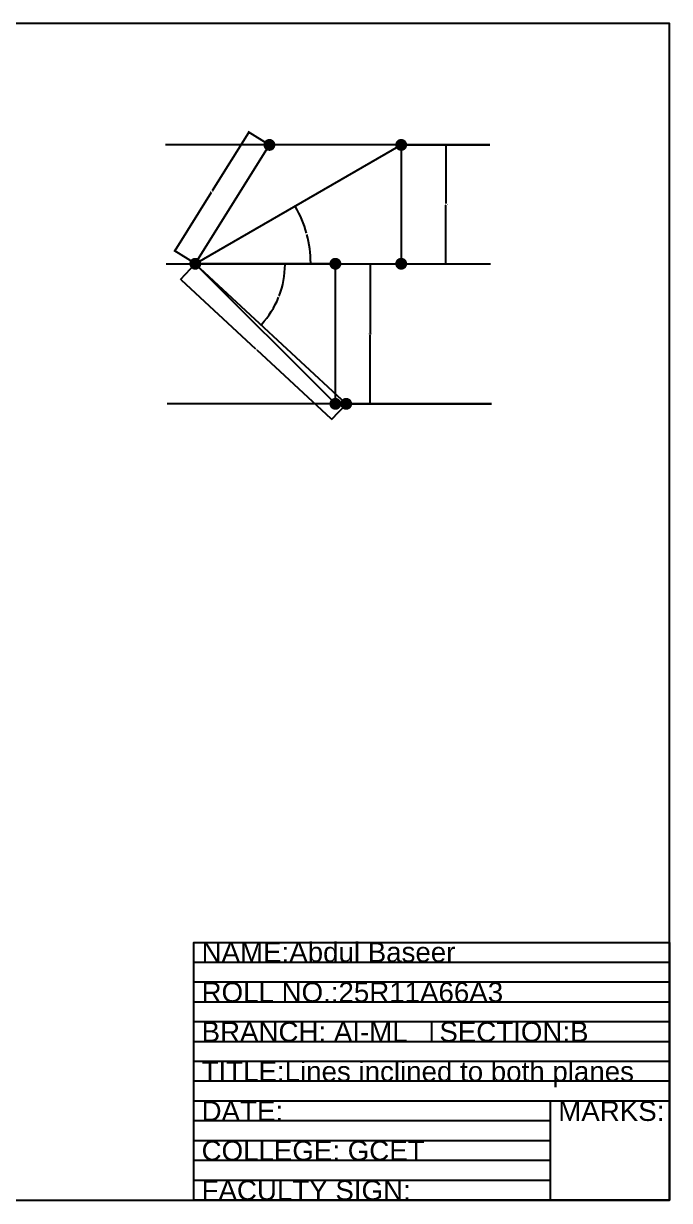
# Model space of a CAD drawing. Header units: millimetres. Extents: x 0 to 420, y 0 to 297.
# Drawn here: x 257 to 420, y -0.1 to 297 of the extents above; entities that cross this region are included whole.
import ezdxf

# ---------------------------------------------------------------- set-up
doc = ezdxf.new("R2010")
doc.units = ezdxf.units.MM
doc.header["$PDMODE"] = 32
doc.header["$PDSIZE"] = 2
for name, color, linetype in [('Final Lines', 1, 'Continuous'), ('Points', 6, 'Continuous'), ('ProjLin', 2, 'Continuous'), ('RefLin', 3, 'Continuous'), ('RTFRFV', 4, 'Continuous')]:
    doc.layers.add(name, color=color, linetype=linetype)
doc.styles.get("Standard").update_dxf_attribs({"font": 'arial.ttf'})
doc.dimstyles.get("Standard").update_dxf_attribs({"dimtxt": 0.18, "dimasz": 0.18, "dimexe": 0.18, "dimexo": 0.0625, "dimgap": 0.09, "dimtad": 0, "dimtih": 1, "dimtoh": 1, "dimdec": 4, "dimzin": 0, "dimdsep": 46, "dimtxsty": 'Standard', "dimcen": 0.09, "dimadec": 0, "dimazin": 0, "dimtfac": 1, "dimtdec": 4, "dimtofl": 0, "dimtmove": 0, "dimatfit": 3, "dimfxl": 1, "dimtolj": 1, "dimtzin": 0, "dimarcsym": 0})

# ---------------------------------------------------------------- blocks, each defined once
blk = doc.blocks.new('*D48')
at = {"layer": 'Defpoints', "color": 0, "transparency": 16777216}
for p in [(313.86, 269.6), (319.06, 266.36), (300.35, 236.36)]:
    blk.add_point(p, dxfattribs=at)
at = {"layer": 'Points', "color": 0, "lineweight": -2, "transparency": 16777216}
for p, q in [((313.77, 269.45), (304.62, 254.78)), ((319, 266.39), (313.71, 269.7)), ((295.25, 239.75), (304.4, 254.42)), ((300.3, 236.39), (295, 239.7))]:
    blk.add_line(p, q, dxfattribs=at)
at = {"layer": 'Points', "color": 0, "transparency": 16777216}
for points in [[(313.74, 269.46), (313.79, 269.43), (313.86, 269.6)], [(295.23, 239.77), (295.28, 239.74), (295.16, 239.6)]]:
    blk.add_solid(points, dxfattribs=at)
at = {"layer": 'Points', "color": 0, "transparency": 16777216, "insert": (304.51, 254.6), "char_height": 0.18, "attachment_point": 5}
blk.add_mtext('\\A1;35.3544', dxfattribs=at)
blk = doc.blocks.new('*D49')
at = {"layer": 'Defpoints', "color": 0, "transparency": 16777216}
for p in [(300.35, 236.36), (338.43, 201.01), (334.77, 197.07)]:
    blk.add_point(p, dxfattribs=at)
at = {"layer": 'Points', "color": 0, "lineweight": -2, "transparency": 16777216}
for p, q in [((300.31, 236.32), (296.57, 232.29)), ((296.82, 232.3), (315.54, 214.93)), ((334.64, 197.19), (315.93, 214.56)), ((338.39, 200.96), (334.65, 196.93))]:
    blk.add_line(p, q, dxfattribs=at)
at = {"layer": 'Points', "color": 0, "transparency": 16777216}
for points in [[(296.84, 232.32), (296.8, 232.28), (296.69, 232.42)], [(334.66, 197.21), (334.62, 197.17), (334.77, 197.07)]]:
    blk.add_solid(points, dxfattribs=at)
at = {"layer": 'Points', "color": 0, "transparency": 16777216, "insert": (315.73, 214.74), "char_height": 0.18, "attachment_point": 5}
blk.add_mtext('\\A1;51.9615', dxfattribs=at)
blk = doc.blocks.new('*D50')
at = {"layer": 'Defpoints', "color": 0, "transparency": 16777216}
for p in [(352.31, 266.36), (352.31, 236.36), (363.56, 236.36)]:
    blk.add_point(p, dxfattribs=at)
at = {"layer": 'Points', "color": 0, "lineweight": -2, "transparency": 16777216}
for p, q in [((352.37, 266.36), (363.74, 266.36)), ((363.56, 266.18), (363.56, 251.54)), ((363.56, 236.54), (363.56, 251.18)), ((352.37, 236.36), (363.74, 236.36))]:
    blk.add_line(p, q, dxfattribs=at)
at = {"layer": 'Points', "color": 0, "transparency": 16777216}
for points in [[(363.53, 266.18), (363.59, 266.18), (363.56, 266.36)], [(363.53, 236.54), (363.59, 236.54), (363.56, 236.36)]]:
    blk.add_solid(points, dxfattribs=at)
at = {"layer": 'Points', "color": 0, "transparency": 16777216, "insert": (363.56, 251.36), "char_height": 0.18, "attachment_point": 5}
blk.add_mtext('\\A1;30.0000', dxfattribs=at)
blk = doc.blocks.new('*D51')
at = {"layer": 'Defpoints', "color": 0, "transparency": 16777216}
for p in [(335.71, 236.36), (344.51, 236.36), (335.71, 201.01)]:
    blk.add_point(p, dxfattribs=at)
at = {"layer": 'Points', "color": 0, "lineweight": -2, "transparency": 16777216}
for p, q in [((335.77, 236.36), (344.69, 236.36)), ((344.51, 236.18), (344.51, 218.87)), ((344.51, 201.19), (344.51, 218.5)), ((335.77, 201.01), (344.69, 201.01))]:
    blk.add_line(p, q, dxfattribs=at)
at = {"layer": 'Points', "color": 0, "transparency": 16777216}
for points in [[(344.48, 236.18), (344.54, 236.18), (344.51, 236.36)], [(344.48, 201.19), (344.54, 201.19), (344.51, 201.01)]]:
    blk.add_solid(points, dxfattribs=at)
at = {"layer": 'Points', "color": 0, "transparency": 16777216, "insert": (344.51, 218.68), "char_height": 0.18, "attachment_point": 5}
blk.add_mtext('\\A1;35.3553', dxfattribs=at)
blk = doc.blocks.new('*D52')
at = {"layer": 'Defpoints', "color": 0, "transparency": 16777216}
for p in [(352.31, 266.36), (329.02, 241.42), (300.35, 236.36), (300.35, 236.36), (352.31, 236.36)]:
    blk.add_point(p, dxfattribs=at)
at = {"layer": 'Points', "color": 0, "lineweight": -2, "transparency": 16777216}
for start, end in [(15.371, 29.6458), (0.3542, 14.6296)]:
    blk.add_arc((300.35, 236.36), 29.12, start, end, dxfattribs=at)
at = {"layer": 'Points', "color": 0, "transparency": 16777216}
for points in [[(325.63, 250.75), (325.68, 250.78), (325.57, 250.92)], [(329.5, 236.54), (329.44, 236.54), (329.47, 236.36)]]:
    blk.add_solid(points, dxfattribs=at)
at = {"layer": 'Points', "color": 0, "transparency": 16777216, "insert": (328.47, 243.9), "char_height": 0.18, "attachment_point": 5}
blk.add_mtext('\\A1;30*', dxfattribs=at)
blk = doc.blocks.new('*D53')
at = {"layer": 'Defpoints', "color": 0, "transparency": 16777216}
for p in [(300.35, 236.36), (300.35, 236.36), (352.31, 236.36), (320.25, 225.52), (338.43, 201.01)]:
    blk.add_point(p, dxfattribs=at)
at = {"layer": 'Points', "color": 0, "lineweight": -2, "transparency": 16777216}
for start, end in [(339.0557, 359.545), (317.5797, 338.0673)]:
    blk.add_arc((300.35, 236.36), 22.66, start, end, dxfattribs=at)
at = {"layer": 'Points', "color": 0, "transparency": 16777216}
for points in [[(322.98, 236.18), (323.04, 236.18), (323.02, 236.36)], [(317.1, 221.05), (317.06, 221.09), (316.96, 220.94)]]:
    blk.add_solid(points, dxfattribs=at)
at = {"layer": 'Points', "color": 0, "transparency": 16777216, "insert": (321.45, 228.08), "char_height": 0.18, "attachment_point": 5}
blk.add_mtext('\\A1;43*', dxfattribs=at)

msp = doc.modelspace()

# ---------------------------------------------------------------- linework, layer by layer
for p, q in [((420, 60), (300, 60)), ((420, 55), (300, 55)), ((420, 50), (300, 50)), ((420, 45), (300, 45)), ((360, 40), (360, 45)), ((420, 40), (300, 40)), ((420, 35), (300, 35)), ((420, 30), (300, 30)), ((420, 25), (300, 25)), ((420, 25), (300, 25)), ((390, 0), (390, 25)), ((390, 20), (300, 20)), ((390, 15), (300, 15)), ((390, 10), (300, 10)), ((390, 5), (300, 5)), ((420, 0), (300, 0)), ((420, 0), (360, 0))]:
    msp.add_line(p, q)
for points in [[(0, 0), (420, 0), (420, 297), (0, 297)], [(420, 0), (300, 0), (300, 65), (420, 65)]]:
    msp.add_lwpolyline(points, close=True)
at = {"layer": 'Final Lines'}
for q in [(319.05694, 266.36181), (338.42966, 201.00693)]:
    msp.add_line((300.35036, 236.36181), q, dxfattribs=at)
at = {"layer": 'Points', "const_width": 1.5}
for points in [[(318.30694, 266.36181, 1), (319.80694, 266.36181, 1)], [(351.56188, 266.36181, 1), (353.06188, 266.36181, 1)], [(299.60036, 236.36181, 1), (301.10036, 236.36181, 1)], [(334.9557, 236.36181, 1), (336.4557, 236.36181, 1)], [(351.56188, 236.36181, 1), (353.06188, 236.36181, 1)], [(334.9557, 201.00693, 1), (336.4557, 201.00693, 1)], [(337.67966, 201.00693, 1), (339.17966, 201.00693, 1)]]:
    msp.add_lwpolyline(points, format="xyb", close=True, dxfattribs=at)
at = {"layer": 'ProjLin'}
for p, q in [((300.35036, 236.36181), (352.31188, 266.36181)), ((352.31188, 266.36181), (352.31188, 236.36181)), ((300.35036, 236.36181), (335.7057, 201.00647)), ((335.7057, 236.36181), (300.35036, 236.36181)), ((335.7057, 201.00647), (335.7057, 236.36181))]:
    msp.add_line(p, q, dxfattribs=at)
at = {"layer": 'RefLin'}
for p, q in [((374.70595, 266.36181), (292.85448, 266.36181)), ((352.31188, 266.36181), (374.70595, 266.36181)), ((293.0316, 236.36181), (374.88307, 236.36181)), ((375.0918, 201.00647), (293.24033, 201.00647)), ((335.7057, 201.00647), (375.0918, 201.00647))]:
    msp.add_line(p, q, dxfattribs=at)
at = {"layer": 'RTFRFV'}
msp.add_line((300.35036, 236.36181), (352.31188, 236.36181), dxfattribs=at)

# ---------------------------------------------------------------- texts
for s, p in [(' NAME:Abdul Baseer', (300, 60.09927)), (' ROLL NO.:25R11A66A3', (300, 50)), (' BRANCH: AI-ML ', (300, 40)), (' SECTION:B', (360, 40)), (' TITLE:Lines inclined to both planes', (300, 30)), (' DATE: ', (300, 20)), (' MARKS:', (390, 20)), (' COLLEGE: GCET', (300, 10)), (' FACULTY SIGN:', (300, 0))]:
    msp.add_text(s, height=5).set_placement(p)

# ---------------------------------------------------------------- dimensions: what is measured, and where the dimension line sits
at = {"layer": 'Points'}
for p2, distance, picture, middle in [((319.05694, 266.36181), 6.12169, '*D48', (304.50909, 254.60089)), ((338.42966, 201.00693), -5.37781, '*D49', (315.73092, 214.74332))]:
    dim = msp.add_aligned_dim(p1=(300.35036, 236.36181), p2=p2, distance=distance, dimstyle='Standard', dxfattribs=at)
    dim.commit()
    dim.dimension.update_dxf_attribs({"geometry": picture, "text_midpoint": middle})
for base, line1, line2, text, picture, middle in [((329.02382, 241.41772), ((300.35036, 236.36181), (352.31188, 236.36181)), ((300.35036, 236.36181), (352.31188, 266.36181)), '30*', '*D52', (328.47406, 243.89753)), ((320.25276, 225.51809), ((300.35036, 236.36181), (338.42966, 201.00693)), ((300.35036, 236.36181), (352.31188, 236.36181)), '43*', '*D53', (321.44709, 228.0781))]:
    dim = msp.add_angular_dim_2l(base=base, line1=line1, line2=line2, text=text, dimstyle='Standard', dxfattribs=at)
    dim.commit()
    dim.dimension.update_dxf_attribs({"geometry": picture, "text_midpoint": middle})
for base, p1, p2, picture, middle in [((363.56497, 236.36181), (352.31188, 266.36181), (352.31188, 236.36181), '*D50', (363.56497, 251.36181)), ((344.50607, 236.36181), (335.7057, 201.00647), (335.7057, 236.36181), '*D51', (344.50607, 218.68414))]:
    dim = msp.add_linear_dim(base=base, p1=p1, p2=p2, angle=90, dimstyle='Standard', dxfattribs=at)
    dim.commit()
    dim.dimension.update_dxf_attribs({"geometry": picture, "text_midpoint": middle})

doc.saveas('drawing.dxf')
